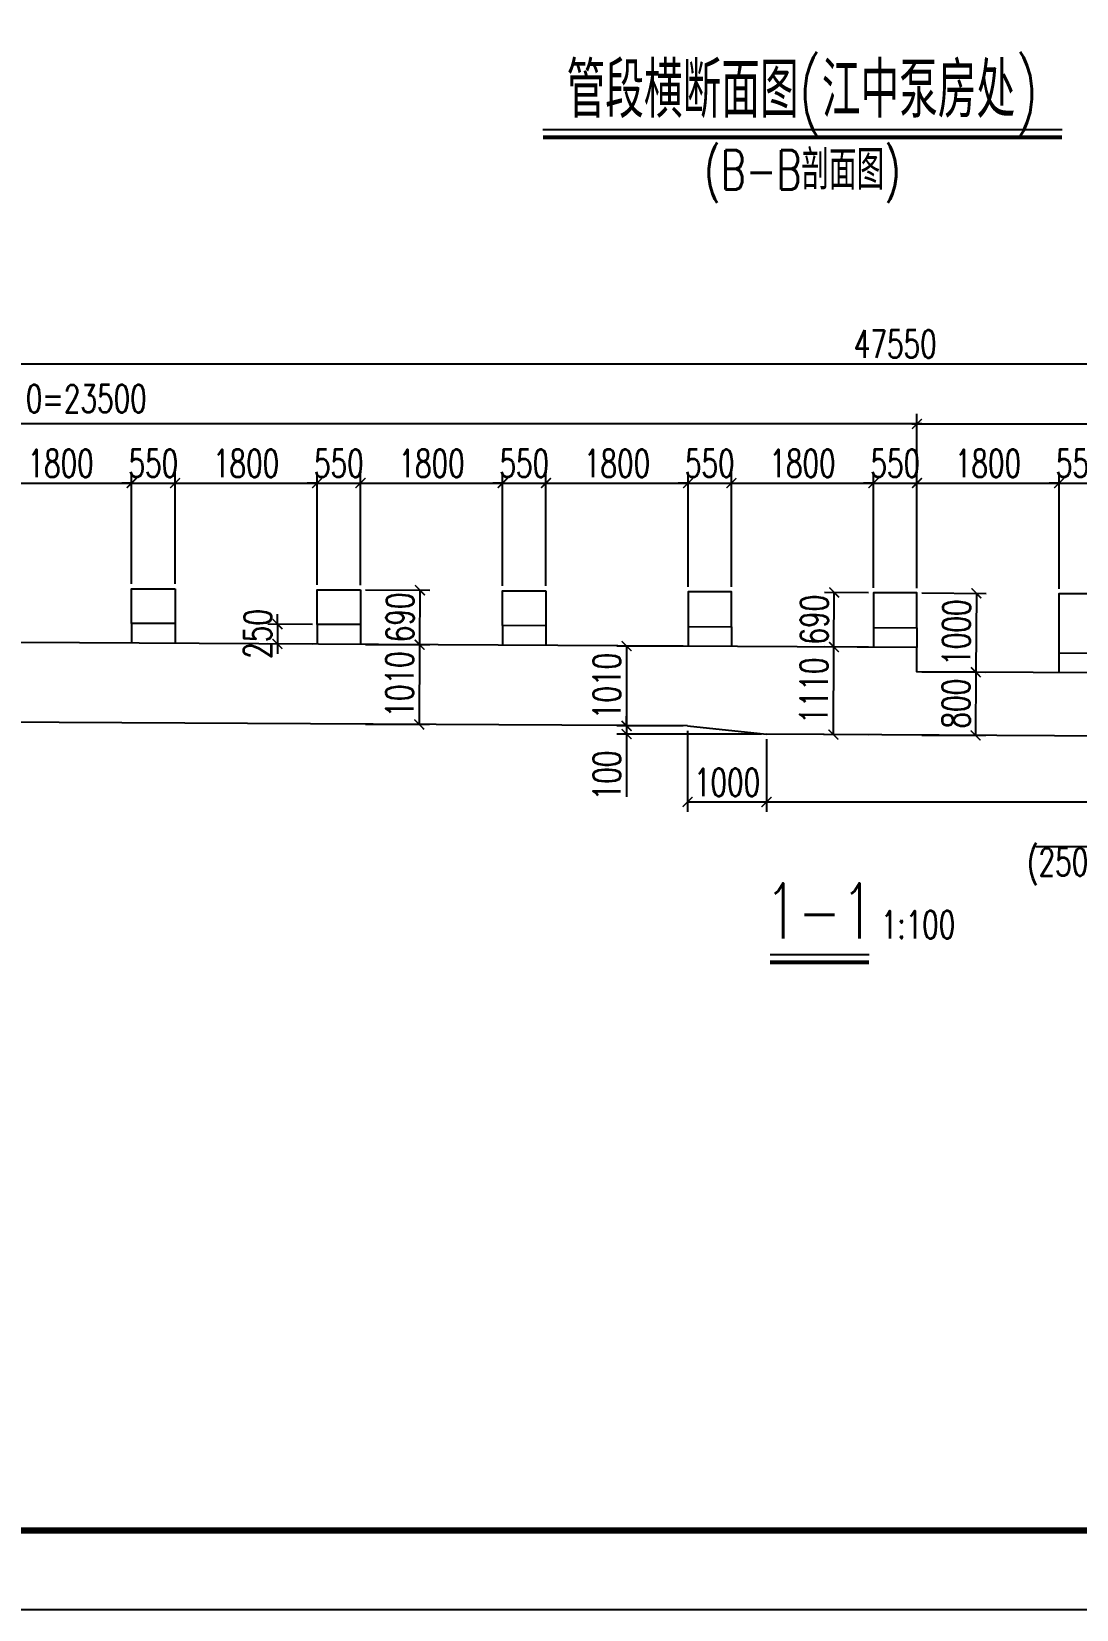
# Model space of a CAD drawing. Extents: x 266020 to 523514, y 704210 to 746210.
# Drawn here: x 403170 to 416409, y 704210 to 724201 of the extents above; entities that cross this region are included whole.
import ezdxf
from ezdxf.enums import TextEntityAlignment as Align

# ---------------------------------------------------------------- set-up
doc = ezdxf.new("R2010")
doc.units = 0
doc.header["$LTSCALE"] = 50
doc.header["$MEASUREMENT"] = 0
doc.layers.get('0').update_dxf_attribs({"linetype": 'CONTINUOUS'})
doc.layers.get('Defpoints').update_dxf_attribs({"linetype": 'CONTINUOUS'})
for name, color, linetype in [('01 标  注', 1, 'CONTINUOUS'), ('4', 4, 'CONTINUOUS'), ('zxz 01 标  注', 1, 'CONTINUOUS'), ('zxz 02 结  构', 5, 'CONTINUOUS')]:
    doc.layers.add(name, color=color, linetype=linetype)
doc.styles.get("Standard").update_dxf_attribs({"font": 'txt1.shx', "width": 0.7, "bigfont": 'hztxt.shx'})
doc.dimstyles.new('1：100', dxfattribs={"dimscale": 100, "dimtxt": 3.5, "dimasz": 1.25, "dimexe": 1.25, "dimexo": 0.625, "dimgap": 0.75, "dimtad": 1, "dimdsep": 46, "dimtxsty": 'Standard', "dimblk": 'ARCHTICK', "dimcen": 2.5, "dimclrt": 256, "dimadec": 0, "dimazin": 0, "dimtfac": 1, "dimtix": 1, "dimtmove": 0, "dimatfit": 3, "dimfxl": 0, "dimarcsym": 0})
doc.dimstyles.new('zxz 1：25', dxfattribs={"dimscale": 100, "dimtxt": 3.5, "dimasz": 1.25, "dimexe": 1.25, "dimexo": 0.625, "dimgap": 0.75, "dimtad": 1, "dimdec": 0, "dimlfac": 0.25, "dimdsep": 46, "dimtxsty": 'Standard', "dimblk": 'ARCHTICK', "dimcen": 2.5, "dimdle": 0.625, "dimclrt": 1, "dimadec": 4, "dimazin": 1, "dimtfac": 1, "dimtdec": 0, "dimtix": 1, "dimtmove": 0, "dimatfit": 3, "dimldrblk": 'ARCHTICK', "dimfxl": 0, "dimarcsym": 0})

# ---------------------------------------------------------------- blocks, each defined once
blk = doc.blocks.new('_ArchTick')
at = {"color": 0, "linetype": 'ByBlock', "const_width": 0.15}
blk.add_lwpolyline([(-0.5, -0.5), (0.5, 0.5)], dxfattribs=at)
blk = doc.blocks.new('*D314')
at = {"layer": 'Defpoints', "color": 0}
for p in [(404438, 718481), (402638, 717153), (404438, 717143)]:
    blk.add_point(p, dxfattribs=at)
at = {"layer": 'zxz 01 标  注', "color": 0, "lineweight": -2}
for p, q in [((402638, 717215), (402638, 718606)), ((404438, 717205), (404438, 718606)), ((402575, 718481), (404500, 718481))]:
    blk.add_line(p, q, dxfattribs=at)
at = {"layer": 'zxz 01 标  注', "color": 0, "lineweight": -2, "xscale": 125, "yscale": 125, "zscale": 125, "rotation": 180}
blk.add_blockref('_ArchTick', (402638, 718481), dxfattribs=at)
at = {"layer": 'zxz 01 标  注', "color": 0, "lineweight": -2, "xscale": 125, "yscale": 125, "zscale": 125}
blk.add_blockref('_ArchTick', (404438, 718481), dxfattribs=at)
at = {"layer": 'zxz 01 标  注', "color": 1, "insert": (403538, 718731), "char_height": 350, "attachment_point": 5}
blk.add_mtext('1800', dxfattribs=at)
blk = doc.blocks.new('*D315')
at = {"layer": 'Defpoints', "color": 0}
for p in [(404988, 718481), (404438, 717143), (404988, 717140)]:
    blk.add_point(p, dxfattribs=at)
at = {"layer": 'zxz 01 标  注', "color": 0, "lineweight": -2}
for p, q in [((404438, 717205), (404438, 718606)), ((404988, 717202), (404988, 718606)), ((404438, 718481), (404313, 718481)), ((404438, 718481), (404988, 718481)), ((404988, 718481), (405113, 718481))]:
    blk.add_line(p, q, dxfattribs=at)
at = {"layer": 'zxz 01 标  注', "color": 0, "lineweight": -2, "xscale": 125, "yscale": 125, "zscale": 125}
blk.add_blockref('_ArchTick', (404438, 718481), dxfattribs=at)
at = {"layer": 'zxz 01 标  注', "color": 0, "lineweight": -2, "xscale": 125, "yscale": 125, "zscale": 125, "rotation": 180}
blk.add_blockref('_ArchTick', (404988, 718481), dxfattribs=at)
at = {"layer": 'zxz 01 标  注', "color": 1, "insert": (404713, 718731), "char_height": 350, "attachment_point": 5}
blk.add_mtext('550', dxfattribs=at)
blk = doc.blocks.new('*D316')
at = {"layer": 'Defpoints', "color": 0}
for p in [(406788, 718481), (404988, 717140), (406788, 717130)]:
    blk.add_point(p, dxfattribs=at)
at = {"layer": 'zxz 01 标  注', "color": 0, "lineweight": -2}
for p, q in [((404988, 717202), (404988, 718606)), ((406788, 717192), (406788, 718606)), ((404925, 718481), (406850, 718481))]:
    blk.add_line(p, q, dxfattribs=at)
at = {"layer": 'zxz 01 标  注', "color": 0, "lineweight": -2, "xscale": 125, "yscale": 125, "zscale": 125, "rotation": 180}
blk.add_blockref('_ArchTick', (404988, 718481), dxfattribs=at)
at = {"layer": 'zxz 01 标  注', "color": 0, "lineweight": -2, "xscale": 125, "yscale": 125, "zscale": 125}
blk.add_blockref('_ArchTick', (406788, 718481), dxfattribs=at)
at = {"layer": 'zxz 01 标  注', "color": 1, "insert": (405888, 718731), "char_height": 350, "attachment_point": 5}
blk.add_mtext('1800', dxfattribs=at)
blk = doc.blocks.new('*D317')
at = {"layer": 'Defpoints', "color": 0}
for p in [(407338, 718481), (406788, 717130), (407338, 717127)]:
    blk.add_point(p, dxfattribs=at)
at = {"layer": 'zxz 01 标  注', "color": 0, "lineweight": -2}
for p, q in [((406788, 717192), (406788, 718606)), ((407338, 717189), (407338, 718606)), ((406788, 718481), (406663, 718481)), ((406788, 718481), (407338, 718481)), ((407338, 718481), (407463, 718481))]:
    blk.add_line(p, q, dxfattribs=at)
at = {"layer": 'zxz 01 标  注', "color": 0, "lineweight": -2, "xscale": 125, "yscale": 125, "zscale": 125}
blk.add_blockref('_ArchTick', (406788, 718481), dxfattribs=at)
at = {"layer": 'zxz 01 标  注', "color": 0, "lineweight": -2, "xscale": 125, "yscale": 125, "zscale": 125, "rotation": 180}
blk.add_blockref('_ArchTick', (407338, 718481), dxfattribs=at)
at = {"layer": 'zxz 01 标  注', "color": 1, "insert": (407063, 718731), "char_height": 350, "attachment_point": 5}
blk.add_mtext('550', dxfattribs=at)
blk = doc.blocks.new('*D318')
at = {"layer": 'Defpoints', "color": 0}
for p in [(409138, 718481), (407338, 717127), (409138, 717117)]:
    blk.add_point(p, dxfattribs=at)
at = {"layer": 'zxz 01 标  注', "color": 0, "lineweight": -2}
for p, q in [((407338, 717189), (407338, 718606)), ((409138, 717180), (409138, 718606)), ((407275, 718481), (409200, 718481))]:
    blk.add_line(p, q, dxfattribs=at)
at = {"layer": 'zxz 01 标  注', "color": 0, "lineweight": -2, "xscale": 125, "yscale": 125, "zscale": 125, "rotation": 180}
blk.add_blockref('_ArchTick', (407338, 718481), dxfattribs=at)
at = {"layer": 'zxz 01 标  注', "color": 0, "lineweight": -2, "xscale": 125, "yscale": 125, "zscale": 125}
blk.add_blockref('_ArchTick', (409138, 718481), dxfattribs=at)
at = {"layer": 'zxz 01 标  注', "color": 1, "insert": (408238, 718731), "char_height": 350, "attachment_point": 5}
blk.add_mtext('1800', dxfattribs=at)
blk = doc.blocks.new('*D319')
at = {"layer": 'Defpoints', "color": 0}
for p in [(409688, 718481), (409138, 717117), (409688, 717114)]:
    blk.add_point(p, dxfattribs=at)
at = {"layer": 'zxz 01 标  注', "color": 0, "lineweight": -2}
for p, q in [((409138, 717180), (409138, 718606)), ((409688, 717177), (409688, 718606)), ((409138, 718481), (409013, 718481)), ((409138, 718481), (409688, 718481)), ((409688, 718481), (409813, 718481))]:
    blk.add_line(p, q, dxfattribs=at)
at = {"layer": 'zxz 01 标  注', "color": 0, "lineweight": -2, "xscale": 125, "yscale": 125, "zscale": 125}
blk.add_blockref('_ArchTick', (409138, 718481), dxfattribs=at)
at = {"layer": 'zxz 01 标  注', "color": 0, "lineweight": -2, "xscale": 125, "yscale": 125, "zscale": 125, "rotation": 180}
blk.add_blockref('_ArchTick', (409688, 718481), dxfattribs=at)
at = {"layer": 'zxz 01 标  注', "color": 1, "insert": (409413, 718731), "char_height": 350, "attachment_point": 5}
blk.add_mtext('550', dxfattribs=at)
blk = doc.blocks.new('*D320')
at = {"layer": 'Defpoints', "color": 0}
for p in [(411488, 718481), (409688, 717114), (411488, 717104)]:
    blk.add_point(p, dxfattribs=at)
at = {"layer": 'zxz 01 标  注', "color": 0, "lineweight": -2}
for p, q in [((409688, 717177), (409688, 718606)), ((411488, 717167), (411488, 718606)), ((409625, 718481), (411550, 718481))]:
    blk.add_line(p, q, dxfattribs=at)
at = {"layer": 'zxz 01 标  注', "color": 0, "lineweight": -2, "xscale": 125, "yscale": 125, "zscale": 125, "rotation": 180}
blk.add_blockref('_ArchTick', (409688, 718481), dxfattribs=at)
at = {"layer": 'zxz 01 标  注', "color": 0, "lineweight": -2, "xscale": 125, "yscale": 125, "zscale": 125}
blk.add_blockref('_ArchTick', (411488, 718481), dxfattribs=at)
at = {"layer": 'zxz 01 标  注', "color": 1, "insert": (410588, 718731), "char_height": 350, "attachment_point": 5}
blk.add_mtext('1800', dxfattribs=at)
blk = doc.blocks.new('*D321')
at = {"layer": 'Defpoints', "color": 0}
for p in [(412038, 718481), (411488, 717104), (412038, 717101)]:
    blk.add_point(p, dxfattribs=at)
at = {"layer": 'zxz 01 标  注', "color": 0, "lineweight": -2}
for p, q in [((411488, 717167), (411488, 718606)), ((412038, 717164), (412038, 718606)), ((411488, 718481), (411363, 718481)), ((411488, 718481), (412038, 718481)), ((412038, 718481), (412163, 718481))]:
    blk.add_line(p, q, dxfattribs=at)
at = {"layer": 'zxz 01 标  注', "color": 0, "lineweight": -2, "xscale": 125, "yscale": 125, "zscale": 125}
blk.add_blockref('_ArchTick', (411488, 718481), dxfattribs=at)
at = {"layer": 'zxz 01 标  注', "color": 0, "lineweight": -2, "xscale": 125, "yscale": 125, "zscale": 125, "rotation": 180}
blk.add_blockref('_ArchTick', (412038, 718481), dxfattribs=at)
at = {"layer": 'zxz 01 标  注', "color": 1, "insert": (411763, 718731), "char_height": 350, "attachment_point": 5}
blk.add_mtext('550', dxfattribs=at)
blk = doc.blocks.new('*D322')
at = {"layer": 'Defpoints', "color": 0}
for p in [(413838, 718481), (412038, 717101), (413838, 717091)]:
    blk.add_point(p, dxfattribs=at)
at = {"layer": 'zxz 01 标  注', "color": 0, "lineweight": -2}
for p, q in [((412038, 717164), (412038, 718606)), ((413838, 717154), (413838, 718606)), ((411975, 718481), (413900, 718481))]:
    blk.add_line(p, q, dxfattribs=at)
at = {"layer": 'zxz 01 标  注', "color": 0, "lineweight": -2, "xscale": 125, "yscale": 125, "zscale": 125, "rotation": 180}
blk.add_blockref('_ArchTick', (412038, 718481), dxfattribs=at)
at = {"layer": 'zxz 01 标  注', "color": 0, "lineweight": -2, "xscale": 125, "yscale": 125, "zscale": 125}
blk.add_blockref('_ArchTick', (413838, 718481), dxfattribs=at)
at = {"layer": 'zxz 01 标  注', "color": 1, "insert": (412938, 718731), "char_height": 350, "attachment_point": 5}
blk.add_mtext('1800', dxfattribs=at)
blk = doc.blocks.new('*D323')
at = {"layer": 'Defpoints', "color": 0}
for p in [(414388, 718481), (413838, 717091), (414388, 717088)]:
    blk.add_point(p, dxfattribs=at)
at = {"layer": 'zxz 01 标  注', "color": 0, "lineweight": -2}
for p, q in [((413838, 717154), (413838, 718606)), ((414388, 717151), (414388, 718606)), ((413838, 718481), (413713, 718481)), ((413838, 718481), (414388, 718481)), ((414388, 718481), (414513, 718481))]:
    blk.add_line(p, q, dxfattribs=at)
at = {"layer": 'zxz 01 标  注', "color": 0, "lineweight": -2, "xscale": 125, "yscale": 125, "zscale": 125}
blk.add_blockref('_ArchTick', (413838, 718481), dxfattribs=at)
at = {"layer": 'zxz 01 标  注', "color": 0, "lineweight": -2, "xscale": 125, "yscale": 125, "zscale": 125, "rotation": 180}
blk.add_blockref('_ArchTick', (414388, 718481), dxfattribs=at)
at = {"layer": 'zxz 01 标  注', "color": 1, "insert": (414113, 718731), "char_height": 350, "attachment_point": 5}
blk.add_mtext('550', dxfattribs=at)
blk = doc.blocks.new('*D324')
at = {"layer": 'Defpoints', "color": 0}
for p in [(416188, 718481), (414388, 717088), (416188, 717078)]:
    blk.add_point(p, dxfattribs=at)
at = {"layer": 'zxz 01 标  注', "color": 0, "lineweight": -2}
for p, q in [((414388, 717151), (414388, 718606)), ((416188, 717141), (416188, 718606)), ((414325, 718481), (416250, 718481))]:
    blk.add_line(p, q, dxfattribs=at)
at = {"layer": 'zxz 01 标  注', "color": 0, "lineweight": -2, "xscale": 125, "yscale": 125, "zscale": 125, "rotation": 180}
blk.add_blockref('_ArchTick', (414388, 718481), dxfattribs=at)
at = {"layer": 'zxz 01 标  注', "color": 0, "lineweight": -2, "xscale": 125, "yscale": 125, "zscale": 125}
blk.add_blockref('_ArchTick', (416188, 718481), dxfattribs=at)
at = {"layer": 'zxz 01 标  注', "color": 1, "insert": (415288, 718731), "char_height": 350, "attachment_point": 5}
blk.add_mtext('1800', dxfattribs=at)
blk = doc.blocks.new('*D325')
at = {"layer": 'Defpoints', "color": 0}
for p in [(416738, 718481), (416188, 717078), (416738, 717075)]:
    blk.add_point(p, dxfattribs=at)
at = {"layer": 'zxz 01 标  注', "color": 0, "lineweight": -2}
for p, q in [((416188, 717141), (416188, 718606)), ((416738, 717138), (416738, 718606)), ((416188, 718481), (416063, 718481)), ((416188, 718481), (416738, 718481)), ((416738, 718481), (416863, 718481))]:
    blk.add_line(p, q, dxfattribs=at)
at = {"layer": 'zxz 01 标  注', "color": 0, "lineweight": -2, "xscale": 125, "yscale": 125, "zscale": 125}
blk.add_blockref('_ArchTick', (416188, 718481), dxfattribs=at)
at = {"layer": 'zxz 01 标  注', "color": 0, "lineweight": -2, "xscale": 125, "yscale": 125, "zscale": 125, "rotation": 180}
blk.add_blockref('_ArchTick', (416738, 718481), dxfattribs=at)
at = {"layer": 'zxz 01 标  注', "color": 1, "insert": (416463, 718731), "char_height": 350, "attachment_point": 5}
blk.add_mtext('550', dxfattribs=at)
blk = doc.blocks.new('*D334')
at = {"layer": 'Defpoints', "color": 0}
for p in [(414388, 717088), (414388, 716088), (415135, 716084)]:
    blk.add_point(p, dxfattribs=at)
at = {"layer": 'zxz 01 标  注', "color": 0, "lineweight": -2}
for p, q in [((414450, 717088), (415266, 717083)), ((415141, 717084), (415135, 716084)), ((414450, 716088), (415260, 716083))]:
    blk.add_line(p, q, dxfattribs=at)
at = {"layer": 'zxz 01 标  注', "color": 0, "lineweight": -2, "xscale": 125, "yscale": 125, "zscale": 125}
for p, rotation in [((415141, 717084), 89.68588746146624), ((415135, 716084), 269.6858874614662)]:
    blk.add_blockref('_ArchTick', p, dxfattribs=dict(at, rotation=rotation))
at = {"layer": 'zxz 01 标  注', "insert": (414888, 716586), "char_height": 350, "attachment_point": 5, "rotation": 89.6859}
blk.add_mtext('1000', dxfattribs=at)
blk = doc.blocks.new('*D335')
at = {"layer": 'Defpoints', "color": 0}
for p in [(414388, 716088), (414388, 715288), (415131, 715284)]:
    blk.add_point(p, dxfattribs=at)
at = {"layer": 'zxz 01 标  注', "color": 0, "lineweight": -2}
for p, q in [((414450, 716088), (415260, 716083)), ((415135, 716084), (415131, 715284)), ((414450, 715288), (415256, 715283))]:
    blk.add_line(p, q, dxfattribs=at)
at = {"layer": 'zxz 01 标  注', "color": 0, "lineweight": -2, "xscale": 125, "yscale": 125, "zscale": 125}
for p, rotation in [((415135, 716084), 89.68588746146624), ((415131, 715284), 269.6858874614662)]:
    blk.add_blockref('_ArchTick', p, dxfattribs=dict(at, rotation=rotation))
at = {"layer": 'zxz 01 标  注', "insert": (414883, 715686), "char_height": 350, "attachment_point": 5, "rotation": 89.6859}
blk.add_mtext('800', dxfattribs=at)
blk = doc.blocks.new('*D336')
at = {"layer": 'Defpoints', "color": 0}
for p in [(413336, 716404), (413838, 716401), (413838, 715291)]:
    blk.add_point(p, dxfattribs=at)
at = {"layer": 'zxz 01 标  注', "color": 0, "lineweight": -2}
for p, q in [((413775, 716402), (413211, 716405)), ((413330, 715294), (413336, 716404)), ((413775, 715292), (413205, 715295))]:
    blk.add_line(p, q, dxfattribs=at)
at = {"layer": 'zxz 01 标  注', "color": 0, "lineweight": -2, "xscale": 125, "yscale": 125, "zscale": 125}
for p, rotation in [((413336, 716404), 89.68588746480138), ((413330, 715294), 269.6858874648014)]:
    blk.add_blockref('_ArchTick', p, dxfattribs=dict(at, rotation=rotation))
at = {"layer": 'zxz 01 标  注', "insert": (413083, 715850), "char_height": 350, "attachment_point": 5, "rotation": 89.6859}
blk.add_mtext('1110', dxfattribs=at)
blk = doc.blocks.new('*D337')
at = {"layer": 'Defpoints', "color": 0}
for p in [(413340, 717094), (413838, 717091), (413838, 716401)]:
    blk.add_point(p, dxfattribs=at)
at = {"layer": 'zxz 01 标  注', "color": 0, "lineweight": -2}
for p, q in [((413775, 717092), (413215, 717095)), ((413336, 716404), (413340, 717094)), ((413775, 716402), (413211, 716405))]:
    blk.add_line(p, q, dxfattribs=at)
at = {"layer": 'zxz 01 标  注', "color": 0, "lineweight": -2, "xscale": 125, "yscale": 125, "zscale": 125}
for p, rotation in [((413340, 717094), 89.68588746480138), ((413336, 716404), 269.6858874648014)]:
    blk.add_blockref('_ArchTick', p, dxfattribs=dict(at, rotation=rotation))
at = {"layer": 'zxz 01 标  注', "insert": (413088, 716750), "char_height": 350, "attachment_point": 5, "rotation": 89.6859}
blk.add_mtext('690', dxfattribs=at)
blk = doc.blocks.new('*D344')
at = {"layer": 'Defpoints', "color": 0}
for p in [(407338, 717127), (407338, 716437), (408087, 716433)]:
    blk.add_point(p, dxfattribs=at)
at = {"layer": 'zxz 01 标  注', "color": 0, "lineweight": -2}
for p, q in [((407400, 717127), (408216, 717122)), ((408091, 717123), (408087, 716433)), ((407400, 716437), (408212, 716432))]:
    blk.add_line(p, q, dxfattribs=at)
at = {"layer": 'zxz 01 标  注', "color": 0, "lineweight": -2, "xscale": 125, "yscale": 125, "zscale": 125}
for p, rotation in [((408091, 717123), 89.68588746146624), ((408087, 716433), 269.6858874614662)]:
    blk.add_blockref('_ArchTick', p, dxfattribs=dict(at, rotation=rotation))
at = {"layer": 'zxz 01 标  注', "insert": (407839, 716779), "char_height": 350, "attachment_point": 5, "rotation": 89.6859}
blk.add_mtext('690', dxfattribs=at)
blk = doc.blocks.new('*D345')
at = {"layer": 'Defpoints', "color": 0}
for p in [(407338, 716437), (407338, 715427), (408081, 715423)]:
    blk.add_point(p, dxfattribs=at)
at = {"layer": 'zxz 01 标  注', "color": 0, "lineweight": -2}
for p, q in [((407400, 716437), (408212, 716432)), ((408087, 716433), (408081, 715423)), ((407400, 715427), (408206, 715422))]:
    blk.add_line(p, q, dxfattribs=at)
at = {"layer": 'zxz 01 标  注', "color": 0, "lineweight": -2, "xscale": 125, "yscale": 125, "zscale": 125}
for p, rotation in [((408087, 716433), 89.68588746146624), ((408081, 715423), 269.6858874614662)]:
    blk.add_blockref('_ArchTick', p, dxfattribs=dict(at, rotation=rotation))
at = {"layer": 'zxz 01 标  注', "insert": (407834, 715929), "char_height": 350, "attachment_point": 5, "rotation": 89.6859}
blk.add_mtext('1010', dxfattribs=at)
blk = doc.blocks.new('*D346')
at = {"layer": 'Defpoints', "color": 0}
for p in [(406791, 716690), (406285, 716443), (406788, 716440)]:
    blk.add_point(p, dxfattribs=at)
at = {"layer": 'zxz 01 标  注', "color": 0, "lineweight": -2}
for p, q in [((406287, 716693), (406287, 716818)), ((406728, 716690), (406162, 716693)), ((406287, 716693), (406285, 716443)), ((406725, 716440), (406160, 716443)), ((406285, 716443), (406285, 716318))]:
    blk.add_line(p, q, dxfattribs=at)
at = {"layer": 'zxz 01 标  注', "color": 0, "lineweight": -2, "xscale": 125, "yscale": 125, "zscale": 125}
for p, rotation in [((406287, 716693), 269.6858874648013), ((406285, 716443), 89.68588746480135)]:
    blk.add_blockref('_ArchTick', p, dxfattribs=dict(at, rotation=rotation))
at = {"layer": 'zxz 01 标  注', "insert": (406036, 716569), "char_height": 350, "attachment_point": 5, "rotation": 89.6859}
blk.add_mtext('250', dxfattribs=at)
blk = doc.blocks.new('*D370')
at = {"layer": 'Defpoints', "color": 0}
for p in [(390888, 719231), (390888, 717217), (414388, 717088)]:
    blk.add_point(p, dxfattribs=at)
at = {"layer": 'zxz 01 标  注', "color": 0, "lineweight": -2}
for p, q in [((390888, 717280), (390888, 719356)), ((414388, 717151), (414388, 719356)), ((414450, 719231), (390825, 719231))]:
    blk.add_line(p, q, dxfattribs=at)
at = {"layer": 'zxz 01 标  注', "color": 0, "lineweight": -2, "xscale": 125, "yscale": 125, "zscale": 125, "rotation": 180}
blk.add_blockref('_ArchTick', (390888, 719231), dxfattribs=at)
at = {"layer": 'zxz 01 标  注', "color": 0, "lineweight": -2, "xscale": 125, "yscale": 125, "zscale": 125}
blk.add_blockref('_ArchTick', (414388, 719231), dxfattribs=at)
at = {"layer": 'zxz 01 标  注', "color": 1, "insert": (402638, 719493), "char_height": 350, "attachment_point": 5}
blk.add_mtext('(550＋1800)×10=23500', dxfattribs=at)
blk = doc.blocks.new('*D371')
at = {"layer": 'Defpoints', "color": 0}
for p in [(437888, 719993), (390338, 717220), (437888, 717109)]:
    blk.add_point(p, dxfattribs=at)
at = {"layer": 'zxz 01 标  注', "color": 0, "lineweight": -2}
for p, q in [((390338, 717283), (390338, 720118)), ((437888, 717172), (437888, 720118)), ((390275, 719993), (437950, 719993))]:
    blk.add_line(p, q, dxfattribs=at)
at = {"layer": 'zxz 01 标  注', "color": 0, "lineweight": -2, "xscale": 125, "yscale": 125, "zscale": 125, "rotation": 180}
blk.add_blockref('_ArchTick', (390338, 719993), dxfattribs=at)
at = {"layer": 'zxz 01 标  注', "color": 0, "lineweight": -2, "xscale": 125, "yscale": 125, "zscale": 125}
blk.add_blockref('_ArchTick', (437888, 719993), dxfattribs=at)
at = {"layer": 'zxz 01 标  注', "color": 1, "insert": (414113, 720243), "char_height": 350, "attachment_point": 5}
blk.add_mtext('47550', dxfattribs=at)
blk = doc.blocks.new('*D372')
at = {"layer": 'Defpoints', "color": 0}
for p in [(423238, 719231), (414388, 717088), (423238, 717040)]:
    blk.add_point(p, dxfattribs=at)
at = {"layer": 'zxz 01 标  注', "color": 0, "lineweight": -2}
for p, q in [((414388, 717151), (414388, 719356)), ((423238, 717102), (423238, 719356)), ((414325, 719231), (423300, 719231))]:
    blk.add_line(p, q, dxfattribs=at)
at = {"layer": 'zxz 01 标  注', "color": 0, "lineweight": -2, "xscale": 125, "yscale": 125, "zscale": 125, "rotation": 180}
blk.add_blockref('_ArchTick', (414388, 719231), dxfattribs=at)
at = {"layer": 'zxz 01 标  注', "color": 0, "lineweight": -2, "xscale": 125, "yscale": 125, "zscale": 125}
blk.add_blockref('_ArchTick', (423238, 719231), dxfattribs=at)
at = {"layer": 'zxz 01 标  注', "color": 1, "insert": (418813, 719481), "char_height": 350, "attachment_point": 5}
blk.add_mtext('8850', dxfattribs=at)
blk = doc.blocks.new('*D562')
at = {"layer": 'Defpoints', "color": 0}
for p in [(411482, 715404), (412482, 715299), (412482, 714440)]:
    blk.add_point(p, dxfattribs=at)
at = {"layer": 'zxz 01 标  注', "color": 0, "lineweight": -2}
for p, q in [((411482, 715342), (411482, 714316)), ((412482, 715236), (412482, 714316)), ((411482, 714440), (412482, 714440))]:
    blk.add_line(p, q, dxfattribs=at)
at = {"layer": 'zxz 01 标  注', "color": 0, "lineweight": -2, "xscale": 125, "yscale": 125, "zscale": 125, "rotation": 180}
blk.add_blockref('_ArchTick', (411482, 714440), dxfattribs=at)
at = {"layer": 'zxz 01 标  注', "color": 0, "lineweight": -2, "xscale": 125, "yscale": 125, "zscale": 125}
blk.add_blockref('_ArchTick', (412482, 714440), dxfattribs=at)
at = {"layer": 'zxz 01 标  注', "insert": (411982, 714690), "char_height": 350, "attachment_point": 5}
blk.add_mtext('1000', dxfattribs=at)
blk = doc.blocks.new('*D563')
at = {"layer": 'Defpoints', "color": 0}
for p in [(411488, 716414), (410709, 715404), (411488, 715404)]:
    blk.add_point(p, dxfattribs=at)
at = {"layer": 'zxz 01 标  注', "color": 0, "lineweight": -2}
for p, q in [((411425, 716414), (410584, 716414)), ((410709, 716414), (410709, 715404)), ((411425, 715404), (410584, 715404))]:
    blk.add_line(p, q, dxfattribs=at)
at = {"layer": 'zxz 01 标  注', "color": 0, "lineweight": -2, "xscale": 125, "yscale": 125, "zscale": 125}
for p, rotation in [((410709, 716414), 90), ((410709, 715404), 270)]:
    blk.add_blockref('_ArchTick', p, dxfattribs=dict(at, rotation=rotation))
at = {"layer": 'zxz 01 标  注', "insert": (410459, 715909), "char_height": 350, "attachment_point": 5, "rotation": 90}
blk.add_mtext('1010', dxfattribs=at)
blk = doc.blocks.new('*D564')
at = {"layer": 'Defpoints', "color": 0}
for p in [(411488, 715404), (410709, 715299), (412482, 715299)]:
    blk.add_point(p, dxfattribs=at)
at = {"layer": 'zxz 01 标  注', "color": 0, "lineweight": -2}
for p, q in [((410709, 715404), (410709, 715529)), ((411425, 715404), (410584, 715404)), ((410709, 715404), (410709, 715299)), ((412419, 715299), (410584, 715299)), ((410709, 715299), (410709, 714504))]:
    blk.add_line(p, q, dxfattribs=at)
at = {"layer": 'zxz 01 标  注', "color": 0, "lineweight": -2, "xscale": 125, "yscale": 125, "zscale": 125}
for p, rotation in [((410709, 715404), 270), ((410709, 715299), 90)]:
    blk.add_blockref('_ArchTick', p, dxfattribs=dict(at, rotation=rotation))
at = {"layer": 'zxz 01 标  注', "insert": (410459, 714776), "char_height": 350, "attachment_point": 5, "rotation": 90}
blk.add_mtext('100', dxfattribs=at)
blk = doc.blocks.new('*D565')
at = {"layer": 'Defpoints', "color": 0}
for p in [(412482, 715299), (425131, 715229), (425131, 714440)]:
    blk.add_point(p, dxfattribs=at)
at = {"layer": 'zxz 01 标  注', "color": 0, "lineweight": -2}
for p, q in [((412482, 715236), (412482, 714316)), ((425131, 715167), (425131, 714316)), ((412482, 714440), (425131, 714440))]:
    blk.add_line(p, q, dxfattribs=at)
at = {"layer": 'zxz 01 标  注', "color": 0, "lineweight": -2, "xscale": 125, "yscale": 125, "zscale": 125, "rotation": 180}
blk.add_blockref('_ArchTick', (412482, 714440), dxfattribs=at)
at = {"layer": 'zxz 01 标  注', "color": 0, "lineweight": -2, "xscale": 125, "yscale": 125, "zscale": 125}
blk.add_blockref('_ArchTick', (425131, 714440), dxfattribs=at)
at = {"layer": 'zxz 01 标  注', "insert": (418807, 714690), "char_height": 350, "attachment_point": 5}
blk.add_mtext('12650', dxfattribs=at)

msp = doc.modelspace()

# ---------------------------------------------------------------- linework, layer by layer
at = {"layer": '01 标  注'}
msp.add_lwpolyline([(442037.835, 704209.674), (442037.835, 746209.674), (382337.835, 746209.674), (382337.835, 704209.674)], close=True, dxfattribs=at)
at = {"layer": '4', "color": 7, "const_width": 80}
msp.add_lwpolyline([(441037.835, 705209.674), (441037.835, 745209.674), (384837.835, 745209.674), (384837.835, 705209.674)], close=True, dxfattribs=at)
at = {"layer": 'zxz 01 标  注'}
for p, q in [((409649.248, 722959.674), (416226.422, 722959.674)), ((404437.835, 716699.786), (404437.835, 716452.802)), ((404987.835, 716699.786), (404987.835, 716449.786)), ((406787.835, 716689.918), (406787.835, 716439.918)), ((407337.835, 716686.903), (407337.835, 716436.903)), ((409137.835, 716677.034), (409137.835, 716427.034)), ((409687.835, 716674.019), (409687.835, 716424.019)), ((411487.835, 716664.151), (411487.835, 716414.151)), ((412037.835, 716661.136), (412037.835, 716411.136)), ((413837.835, 716651.267), (413837.835, 716401.267)), ((414387.835, 716648.252), (414387.835, 716398.252)), ((416187.835, 716328.384), (416187.835, 716078.384)), ((418187.138, 713870.803), (415893.647, 713870.803)), ((412526.466, 712509.674), (413782.291, 712509.674))]:
    msp.add_line(p, q, dxfattribs=at)
at = {"layer": 'zxz 01 标  注', "const_width": 50}
for points in [[(409649.248, 722859.674), (416226.422, 722859.674)], [(412526.466, 712409.674), (413782.291, 712409.674)]]:
    msp.add_lwpolyline(points, dxfattribs=at)
at = {"layer": 'zxz 02 结  构'}
for p, q in [((411482.298, 715404.181), (388337.835, 715531.067)), ((425131.41, 715229.351), (412481.735, 715298.701))]:
    msp.add_line(p, q, dxfattribs=at)
at = {"layer": 'zxz 02 结  构', "ltscale": 4}
msp.add_line((411482.298, 715404.181), (412481.735, 715298.701), dxfattribs=at)
msp.add_lwpolyline([(439887.835, 716648.452), (437887.835, 716659.417), (437887.835, 717109.417), (437337.835, 717112.432), (437337.835, 716398.566), (423237.835, 716398.566), (423237.835, 716039.733), (414387.835, 716088.252), (414387.835, 716398.252), (390887.835, 716527.087), (390887.835, 717217.087), (390337.835, 717220.103), (390337.835, 716920.103), (388337.835, 716931.067)], dxfattribs=at)
for points in [[(404987.835, 717139.786), (404987.835, 716699.786), (404437.835, 716702.802), (404437.835, 717142.802)], [(407337.835, 717126.903), (407337.835, 716686.903), (406787.835, 716689.918), (406787.835, 717129.918)], [(409687.835, 717114.019), (409687.835, 716674.019), (409137.835, 716677.034), (409137.835, 717117.034)], [(412037.835, 716661.136), (412037.835, 717101.136), (411487.835, 717104.151), (411487.835, 716664.151)], [(413837.835, 716651.267), (414387.835, 716648.252), (414387.835, 717088.252), (413837.835, 717091.267)], [(416737.835, 716325.369), (416737.835, 717075.369), (416187.835, 717078.384), (416187.835, 716328.384)]]:
    msp.add_lwpolyline(points, close=True, dxfattribs=at)

# ---------------------------------------------------------------- texts
at = {"layer": '01 标  注', "width": 0.7}
msp.add_text('(B-B剖面图)', height=500, dxfattribs=at).set_placement((412937.858, 722448.65), align=Align.MIDDLE_CENTER)
at = {"layer": 'zxz 01 标  注', "width": 0.7}
for s, height, p in [('管段横断面图(江中泵房处)', 700, (412937.86, 723459.674)), ('  1:100', 350, (414233.668, 712884.674))]:
    msp.add_text(s, height=height, dxfattribs=at).set_placement(p, align=Align.MIDDLE_CENTER)
at = {"layer": 'zxz 01 标  注', "color": 1, "insert": (417041.892, 713620.803), "char_height": 350, "attachment_point": 5}
msp.add_mtext('(250×250，余同)', dxfattribs=at)
at = {"layer": 'zxz 01 标  注', "insert": (413154.379, 713059.674), "char_height": 700, "attachment_point": 5}
msp.add_mtext('1-1', dxfattribs=at)

# ---------------------------------------------------------------- dimensions: what is measured, and where the dimension line sits
at = {"layer": 'zxz 01 标  注'}
for base, p1, p2, picture, middle in [((437887.835, 719992.531), (390337.835, 717220.103), (437887.835, 717109.417), '*D371', (414112.835, 720242.531)), ((423237.835, 719231.479), (414387.835, 717088.252), (423237.835, 717039.733), '*D372', (418812.835, 719481.479)), ((404437.835, 718481.479), (402637.835, 717152.67), (404437.835, 717142.802), '*D314', (403537.835, 718731.479)), ((404987.835, 718481.479), (404437.835, 717142.802), (404987.835, 717139.786), '*D315', (404712.835, 718731.479)), ((406787.835, 718481.479), (404987.835, 717139.786), (406787.835, 717129.918), '*D316', (405887.835, 718731.479)), ((407337.835, 718481.479), (406787.835, 717129.918), (407337.835, 717126.903), '*D317', (407062.835, 718731.479)), ((409137.835, 718481.479), (407337.835, 717126.903), (409137.835, 717117.034), '*D318', (408237.835, 718731.479)), ((409687.835, 718481.479), (409137.835, 717117.034), (409687.835, 717114.019), '*D319', (409412.835, 718731.479)), ((411487.835, 718481.479), (409687.835, 717114.019), (411487.835, 717104.151), '*D320', (410587.835, 718731.479)), ((412037.835, 718481.479), (411487.835, 717104.151), (412037.835, 717101.136), '*D321', (411762.835, 718731.479)), ((413837.835, 718481.479), (412037.835, 717101.136), (413837.835, 717091.267), '*D322', (412937.835, 718731.479)), ((414387.835, 718481.479), (413837.835, 717091.267), (414387.835, 717088.252), '*D323', (414112.835, 718731.479)), ((416187.835, 718481.479), (414387.835, 717088.252), (416187.835, 717078.384), '*D324', (415287.835, 718731.479)), ((416737.835, 718481.479), (416187.835, 717078.384), (416737.835, 717075.369), '*D325', (416462.835, 718731.479))]:
    dim = msp.add_linear_dim(base=base, p1=p1, p2=p2, dimstyle='zxz 1：25', override={"dimlfac": 1}, dxfattribs=at)
    dim.commit()
    dim.dimension.update_dxf_attribs({"geometry": picture, "text_midpoint": middle})
for base, p1, p2, angle, text, dimstyle, override, picture, middle in [((390887.835, 719231.479), (414387.835, 717088.252), (390887.835, 717217.087), 180, '(550＋1800)×10=<>', 'zxz 1：25', {"dimlfac": 1}, '*D370', (402637.835, 719492.531)), ((410709, 715404.181), (411487.835, 716414.151), (411487.835, 715404.181), 90, '1010', '1：100', {"dimdec": 0}, '*D563', (410459, 715909.166))]:
    dim = msp.add_linear_dim(base=base, p1=p1, p2=p2, angle=angle, text=text, dimstyle=dimstyle, override=override, dxfattribs=at)
    dim.commit()
    dim.dimension.update_dxf_attribs({"geometry": picture, "text_midpoint": middle})
for base, p1, p2, angle, picture, middle in [((408086.819, 716432.797), (407337.835, 717126.903), (407337.835, 716436.903), 89.6858875, '*D344', (407838.714, 716779.157)), ((413339.719, 717093.998), (413837.835, 716401.267), (413837.835, 717091.267), 269.6858875, '*D337', (413087.831, 716750.379)), ((415135.119, 716084.155), (414387.835, 717088.252), (414387.835, 716088.252), 89.6858875, '*D334', (414887.864, 716585.511)), ((406285.259, 716442.673), (406790.576, 716689.903), (406787.835, 716439.918), 89.6858875, '*D346', (406035.948, 716569.04)), ((408081.282, 715422.827), (407337.835, 716436.903), (407337.835, 715426.903), 89.6858875, '*D345', (407834.054, 715929.182)), ((413335.936, 716404.019), (413837.835, 715291.266), (413837.835, 716401.267), 269.6858875, '*D336', (413082.898, 715850.406)), ((415130.734, 715284.178), (414387.835, 716088.252), (414387.835, 715288.251), 89.6858875, '*D335', (414882.93, 715685.537))]:
    dim = msp.add_linear_dim(base=base, p1=p1, p2=p2, angle=angle, dimstyle='1：100', override={"dimdec": 0, "dimfxl": 1.25, "dimarcsym": 1}, dxfattribs=at)
    dim.commit()
    dim.dimension.update_dxf_attribs({"geometry": picture, "text_midpoint": middle})
dim = msp.add_linear_dim(base=(410709, 715298.701), p1=(411487.835, 715404.181), p2=(412481.735, 715298.701), angle=90, text='100', dimstyle='1：100', override={"dimdec": 0}, dxfattribs=at)
dim.commit()
dim.dimension.update_dxf_attribs({"geometry": '*D564', "text_midpoint": (410709, 714776.411), "dimtype": 160})
for base, p1, p2, text, picture, middle in [((412481.735, 714440.5), (411482.298, 715404.181), (412481.735, 715298.701), '1000', '*D562', (411982.017, 714690.5)), ((425131.41, 714440.5), (412481.735, 715298.701), (425131.41, 715229.351), '12650', '*D565', (418806.573, 714690.5))]:
    dim = msp.add_linear_dim(base=base, p1=p1, p2=p2, text=text, dimstyle='1：100', override={"dimdec": 0}, dxfattribs=at)
    dim.commit()
    dim.dimension.update_dxf_attribs({"geometry": picture, "text_midpoint": middle})

doc.saveas('drawing.dxf')
